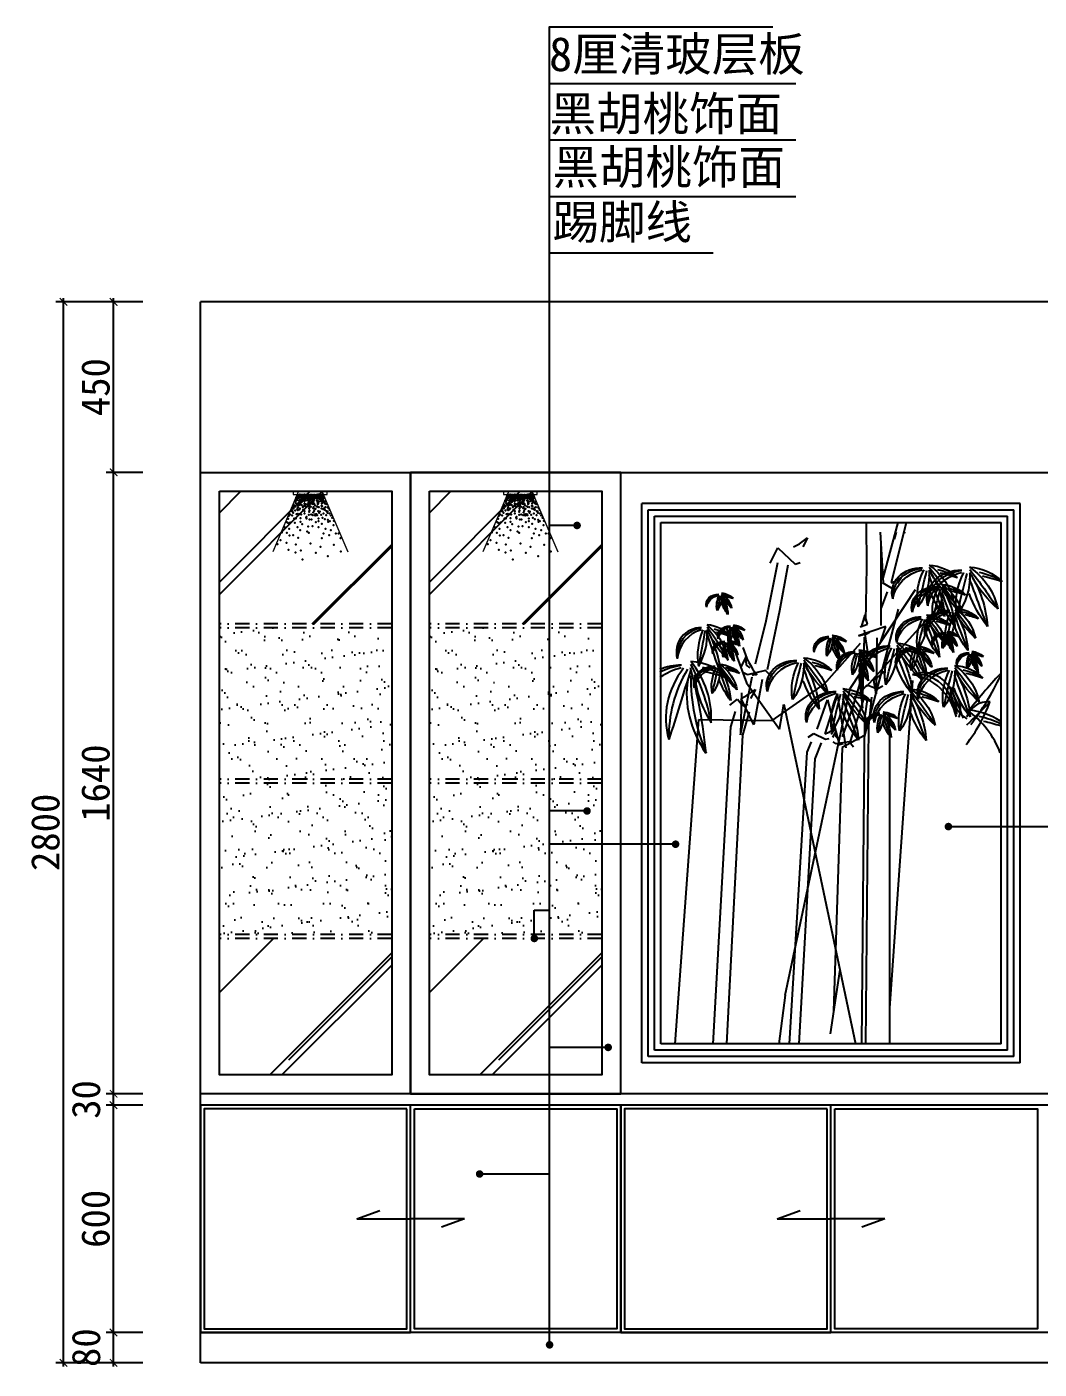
# Model space of a CAD drawing. Header units: millimetres. Extents: x 71641 to 191108, y -23091 to 29972.
# Drawn here: x 168428 to 171101, y -14050 to -10507 of the extents above; entities that cross this region are included whole.
import ezdxf

# ---------------------------------------------------------------- set-up
doc = ezdxf.new("R2010")
doc.units = ezdxf.units.MM
doc.linetypes.add('DASHDOT2', pattern=[0.5, 0.25, -0.125, 0, -0.125])
doc.layers.add('1', color=1, linetype='Continuous')
doc.layers.add('Q', color=1, linetype='Continuous')
doc.layers.add('8', color=8, linetype='Continuous', lineweight=0)
doc.styles.add('30', font='SimSun.ttf', dxfattribs={"height": 75})
doc.dimstyles.new('30', dxfattribs={"dimscale": 0, "dimtxt": 90, "dimasz": 20, "dimexe": 20, "dimexo": 20, "dimgap": 10, "dimtad": 1, "dimdec": 0, "dimzin": 0, "dimdsep": 46, "dimtxsty": '30', "dimblk": 'ARCHTICK', "dimcen": 20, "dimdle": 10, "dimclrd": 8, "dimclre": 8, "dimclrt": 2, "dimadec": 0, "dimazin": 0, "dimtfac": 1, "dimtdec": 0, "dimtmove": 2, "dimatfit": 3, "dimldrblk": 'DOT', "dimfxl": 0, "dimtolj": 2, "dimtzin": 0, "dimlwd": -1, "dimarcsym": 0})

# ---------------------------------------------------------------- blocks, each defined once
blk = doc.blocks.new('_ARCHTICK')
at = {"color": 0, "linetype": 'ByBlock', "const_width": 0.15}
blk.add_lwpolyline([(-0.5, -0.5), (0.5, 0.5)], dxfattribs=at)
blk = doc.blocks.new('DOT')
at = {"color": 0, "linetype": 'ByBlock'}
blk.add_line((-0.5, 0), (-1, 0), dxfattribs=at)
at = {"color": 0, "linetype": 'ByBlock', "const_width": 0.5}
blk.add_lwpolyline([(-0.25, 0, 1), (0.25, 0, 1)], format="xyb", close=True, dxfattribs=at)
blk = doc.blocks.new('A$C7AC949A3')
at = {"layer": '1', "color": 0}
for centre, radius, start, end in [((39.3, 23.3), 52.5, 93.4904, 138.353), ((92.3, 5.6), 89.9, 128.6974, 168.9592), ((41.8, -2.1), 73.4, 102.9276, 124.7383), ((60, -96.3), 165.5, 103.3854, 111.1322), ((517.6, -270.9), 591.6, 144.5235, 150.235), ((-115.5, 139.8), 167.4, 315.6415, 332.1153), ((177.6, -12.2), 163, 150.2148, 175.6908), ((-2365.8, 850.5), 2528.1, 340.344, 341.8028), ((131.3, 61.9), 95.7, 177.0626, 210.3654), ((-1257.9, -201.9), 1324.3, 9.3619, 11.7337), ((-46.7, 29.8), 97, 350.3733, 23.4425), ((45.4, 34.5), 37, 345.1797, 91.4999), ((29.3, 18.9), 52, 6.592, 72.9106), ((38.6, 28.9), 42.5, 354.517, 80.7904), ((-114.6, 90.6), 158.2, 325.0876, 342.034)]:
    blk.add_arc(centre, radius, start, end, dxfattribs=at)
blk = doc.blocks.new('*D404')
at = {"color": 8, "lineweight": -2}
for p, q in [((168734.4, -11683), (168636.9, -11683)), ((168734.4, -13323), (168636.9, -13323))]:
    blk.add_line(p, q, dxfattribs=at)
at = {"color": 8}
blk.add_line((168656.9, -13333), (168656.9, -11673), dxfattribs=at)
at = {"layer": 'Defpoints', "color": 0}
for p in [(168656.9, -11683), (168754.4, -11683), (168754.4, -13323)]:
    blk.add_point(p, dxfattribs=at)
at = {"color": 8, "xscale": 20, "yscale": 20, "zscale": 20}
for p, rotation in [((168656.9, -11683), 90), ((168656.9, -13323), 270)]:
    blk.add_blockref('_ARCHTICK', p, dxfattribs=dict(at, rotation=rotation))
at = {"color": 2, "insert": (168609.4, -12503), "char_height": 75, "attachment_point": 5, "rotation": 90, "style": '30'}
blk.add_mtext('\\A2;1640', dxfattribs=at)
blk = doc.blocks.new('_Dot')
at = {"color": 0, "linetype": 'ByBlock', "lineweight": -2}
blk.add_line((-0.5, 0), (-1, 0), dxfattribs=at)
at = {"color": 0, "linetype": 'ByBlock', "const_width": 0.5}
blk.add_lwpolyline([(-0.25, 0, 1), (0.25, 0, 1)], format="xyb", close=True, dxfattribs=at)
blk = doc.blocks.new('*D406')
at = {"color": 8}
blk.add_line((168524.5, -14043), (168524.5, -11223), dxfattribs=at)
at = {"color": 8, "lineweight": -2}
for p, q in [((168734.4, -11233), (168504.5, -11233)), ((168734.4, -14033), (168504.5, -14033))]:
    blk.add_line(p, q, dxfattribs=at)
at = {"layer": 'Defpoints', "color": 0}
for p in [(168524.5, -11233), (168754.4, -11233), (168754.4, -14033)]:
    blk.add_point(p, dxfattribs=at)
at = {"color": 8, "xscale": 20, "yscale": 20, "zscale": 20}
for p, rotation in [((168524.5, -11233), 90), ((168524.5, -14033), 270)]:
    blk.add_blockref('_ARCHTICK', p, dxfattribs=dict(at, rotation=rotation))
at = {"color": 2, "insert": (168477, -12633), "char_height": 75, "attachment_point": 5, "rotation": 90, "style": '30'}
blk.add_mtext('\\A2;2800', dxfattribs=at)
blk = doc.blocks.new('*D403')
at = {"color": 8}
blk.add_line((168656.9, -13363), (168656.9, -13313), dxfattribs=at)
at = {"color": 8, "lineweight": -2}
for p, q in [((168734.4, -13323), (168636.9, -13323)), ((168734.4, -13353), (168636.9, -13353))]:
    blk.add_line(p, q, dxfattribs=at)
at = {"layer": 'Defpoints', "color": 0}
for p in [(168656.9, -13323), (168754.4, -13323), (168754.4, -13353)]:
    blk.add_point(p, dxfattribs=at)
at = {"color": 8, "xscale": 20, "yscale": 20, "zscale": 20}
for p, rotation in [((168656.9, -13323), 90), ((168656.9, -13353), 270)]:
    blk.add_blockref('_ARCHTICK', p, dxfattribs=dict(at, rotation=rotation))
at = {"color": 2, "insert": (168584.4, -13338), "char_height": 75, "attachment_point": 5, "rotation": 90, "style": '30'}
blk.add_mtext('\\A2;30', dxfattribs=at)
blk = doc.blocks.new('*D401')
at = {"color": 8, "lineweight": -2}
for p, q in [((168734.4, -13953), (168636.9, -13953)), ((168734.4, -14033), (168636.9, -14033))]:
    blk.add_line(p, q, dxfattribs=at)
at = {"color": 8}
blk.add_line((168656.9, -14043), (168656.9, -13943), dxfattribs=at)
at = {"layer": 'Defpoints', "color": 0}
for p in [(168656.9, -13953), (168754.4, -13953), (168754.4, -14033)]:
    blk.add_point(p, dxfattribs=at)
at = {"color": 8, "xscale": 20, "yscale": 20, "zscale": 20}
for p, rotation in [((168656.9, -13953), 90), ((168656.9, -14033), 270)]:
    blk.add_blockref('_ARCHTICK', p, dxfattribs=dict(at, rotation=rotation))
at = {"color": 2, "insert": (168584.4, -13993), "char_height": 75, "attachment_point": 5, "rotation": 90, "style": '30'}
blk.add_mtext('\\A2;80', dxfattribs=at)
blk = doc.blocks.new('*D402')
at = {"color": 8, "lineweight": -2}
for p, q in [((168734.4, -13353), (168636.9, -13353)), ((168734.4, -13953), (168636.9, -13953))]:
    blk.add_line(p, q, dxfattribs=at)
at = {"color": 8}
blk.add_line((168656.9, -13963), (168656.9, -13343), dxfattribs=at)
at = {"layer": 'Defpoints', "color": 0}
for p in [(168656.9, -13353), (168754.4, -13353), (168754.4, -13953)]:
    blk.add_point(p, dxfattribs=at)
at = {"color": 8, "xscale": 20, "yscale": 20, "zscale": 20}
for p, rotation in [((168656.9, -13353), 90), ((168656.9, -13953), 270)]:
    blk.add_blockref('_ARCHTICK', p, dxfattribs=dict(at, rotation=rotation))
at = {"color": 2, "insert": (168609.4, -13653), "char_height": 75, "attachment_point": 5, "rotation": 90, "style": '30'}
blk.add_mtext('\\A2;600', dxfattribs=at)
blk = doc.blocks.new('*D405')
at = {"color": 8}
blk.add_line((168656.9, -11693), (168656.9, -11223), dxfattribs=at)
at = {"color": 8, "lineweight": -2}
for p, q in [((168734.4, -11233), (168636.9, -11233)), ((168734.4, -11683), (168636.9, -11683))]:
    blk.add_line(p, q, dxfattribs=at)
at = {"layer": 'Defpoints', "color": 0}
for p in [(168656.9, -11233), (168754.4, -11233), (168754.4, -11683)]:
    blk.add_point(p, dxfattribs=at)
at = {"color": 8, "xscale": 20, "yscale": 20, "zscale": 20}
for p, rotation in [((168656.9, -11233), 90), ((168656.9, -11683), 270)]:
    blk.add_blockref('_ARCHTICK', p, dxfattribs=dict(at, rotation=rotation))
at = {"color": 2, "insert": (168609.4, -11458), "char_height": 75, "attachment_point": 5, "rotation": 90, "style": '30'}
blk.add_mtext('\\A2;450', dxfattribs=at)

msp = doc.modelspace()

# ---------------------------------------------------------------- hatches: boundary and pattern name
h = msp.add_hatch()
h.set_pattern_fill('AR-RROOF', color=8, scale=15, angle=45, style=0)
h.set_pattern_definition([(45, (7711.26, -8675.75), (323.2892, 862.1046), [5715, -762, 1905, -381]), (45, (7934.87, -8182.74), (-627.7199, 88.9045), [1143, -125.73, 2286, -285.75]), (45, (7616.97, -8312.05), (1220.4168, 1581.4231), [3048, -533.4, 1524, -381])])
h.paths.add_polyline_path([(169391.2, -12083), (169391.2, -11733), (168936.2, -11733), (168936.2, -12083)])
h.paths.add_polyline_path([(168936.2, -12913), (168936.2, -13273), (169391.2, -13273), (169391.2, -12913)])
h = msp.add_hatch()
h.set_pattern_fill('AR-RROOF', color=8, scale=15, angle=45, style=0)
h.set_pattern_definition([(45, (8266.26, -8675.75), (323.2892, 862.1046), [5715, -762, 1905, -381]), (45, (8489.87, -8182.74), (-627.7199, 88.9045), [1143, -125.73, 2286, -285.75]), (45, (8171.97, -8312.05), (1220.4168, 1581.4231), [3048, -533.4, 1524, -381])])
h.paths.add_polyline_path([(169946.2, -12083), (169946.2, -11733), (169491.2, -11733), (169491.2, -12083)])
h.paths.add_polyline_path([(169491.2, -12913), (169491.2, -13273), (169946.2, -13273), (169946.2, -12913)])
h = msp.add_hatch()
h.set_pattern_fill('AR-SAND', color=8, scale=1.5, style=0)
h.set_pattern_definition([(37.5, (7711.26, -8675.75), (-2.400047, 73.411986), [0, -57.912, 0, -64.77, 0, -61.9125]), (7.5, (7711.26, -8675.75), (67.42849, 107.523765), [0, -31.242, 0, -52.197, 0, -20.0025]), (327.5, (7664.4, -8675.75), (118.648856, 0.215578), [0, -19.05, 0, -68.58, 0, -89.535]), (317.5, (7664.4, -8675.75), (114.53347, 33.4394), [0, -9.525, 0, -44.958, 0, -51.435])])
h.paths.add_polyline_path([(169391.2, -12493), (169391.2, -12093), (168936.2, -12093), (168936.2, -12493)])
h.paths.add_polyline_path([(168936.2, -12503), (168936.2, -12903), (169391.2, -12903), (169391.2, -12503)])
h = msp.add_hatch()
h.set_pattern_fill('AR-SAND', color=8, scale=1.5, style=0)
h.set_pattern_definition([(37.5, (8266.26, -8675.75), (-2.400047, 73.411986), [0, -57.912, 0, -64.77, 0, -61.9125]), (7.5, (8266.26, -8675.75), (67.42849, 107.523765), [0, -31.242, 0, -52.197, 0, -20.0025]), (327.5, (8219.4, -8675.75), (118.648856, 0.215578), [0, -19.05, 0, -68.58, 0, -89.535]), (317.5, (8219.4, -8675.75), (114.53347, 33.4394), [0, -9.525, 0, -44.958, 0, -51.435])])
h.paths.add_polyline_path([(169946.2, -12493), (169946.2, -12093), (169491.2, -12093), (169491.2, -12493)])
h.paths.add_polyline_path([(169491.2, -12503), (169491.2, -12903), (169946.2, -12903), (169946.2, -12503)])

# ---------------------------------------------------------------- linework, layer by layer
for p, q in [((172716.2, -11233), (168886.2, -11233)), ((168886.2, -14033), (168886.2, -11233)), ((168886.2, -11683), (172716.2, -11683)), ((172716.2, -14033), (168886.2, -14033))]:
    msp.add_line(p, q)
at = {"color": 3}
for p, q in [((169441.2, -13323), (169441.2, -11683)), ((169441.2, -13323), (169441.2, -11683)), ((171050.7, -11765), (170051.7, -11765)), ((170051.7, -13241), (170051.7, -11765)), ((171050.7, -13241), (171050.7, -11765)), ((170101.8, -11815.1), (171000.6, -11815.1)), ((170101.8, -13190.9), (170101.8, -11815.1)), ((171000.6, -13190.9), (171000.6, -11815.1)), ((171000.6, -13190.9), (170101.8, -13190.9)), ((171050.7, -13241), (170051.7, -13241)), ((172216.2, -13323), (168886.2, -13323)), ((172216.2, -13353), (168886.2, -13353)), ((169441.2, -13953), (169441.2, -13353)), ((169996.2, -13953), (169996.2, -13353)), ((170551.2, -13953), (170551.2, -13353)), ((172216.2, -13953), (168886.2, -13953))]:
    msp.add_line(p, q, dxfattribs=at)
at = {"color": 8}
for p, q in [((170068.2, -11781.5), (171033.9, -11781.5)), ((170068.2, -13224.5), (170068.2, -11781.5)), ((171033.9, -13224.5), (171033.9, -11781.5)), ((170085, -11798.3), (171017.1, -11798.3)), ((170085, -13207.7), (170085, -11798.3)), ((171017.1, -13207.7), (171017.1, -11798.3)), ((171017.1, -13207.7), (170085, -13207.7)), ((171033.9, -13224.5), (170068.2, -13224.5))]:
    msp.add_line(p, q, dxfattribs=at)
at = {"color": 4, "linetype": 'DASHDOT2', "ltscale": 150}
for p, q in [((169391.2, -12083), (168936.2, -12083)), ((169391.2, -12093), (168936.2, -12093)), ((169946.2, -12083), (169491.2, -12083)), ((169946.2, -12093), (169491.2, -12093)), ((169391.2, -12493), (168936.2, -12493)), ((169391.2, -12503), (168936.2, -12503)), ((169946.2, -12493), (169491.2, -12493)), ((169946.2, -12503), (169491.2, -12503)), ((169391.2, -12903), (168936.2, -12903)), ((169391.2, -12913), (168936.2, -12913)), ((169946.2, -12903), (169491.2, -12903)), ((169946.2, -12913), (169491.2, -12913))]:
    msp.add_line(p, q, dxfattribs=at)
at = {"color": 30}
for p, q in [((169299.4, -13653), (169359.9, -13630.8)), ((170409.4, -13653), (170469.9, -13630.8)), ((169299.4, -13653), (169441.2, -13653)), ((169583.1, -13653), (169441.2, -13653)), ((169583.1, -13653), (169522.5, -13675.2)), ((170409.4, -13653), (170551.2, -13653)), ((170693.1, -13653), (170551.2, -13653)), ((170693.1, -13653), (170632.5, -13675.2))]:
    msp.add_line(p, q, dxfattribs=at)
at = {"color": 8}
for points in [[(169808.2, -10656.3), (169808.2, -10507.1), (170398.1, -10507.1)], [(169808.2, -10805.5), (169808.2, -10656.3), (170458.3, -10656.3)], [(169808.2, -10954.7), (169808.2, -10805.5), (170458.3, -10805.5)], [(169808.2, -11103.9), (169808.2, -10954.7), (170458.3, -10954.7)]]:
    msp.add_lwpolyline(points, dxfattribs=at)
at = {"color": 3}
for points in [[(168886.2, -11683), (169441.2, -11683), (169441.2, -13323), (168886.2, -13323)], [(168886.2, -11683), (169441.2, -11683), (169441.2, -13323), (168886.2, -13323)], [(169996.2, -11683), (169441.2, -11683), (169441.2, -13323), (169996.2, -13323)], [(168936.2, -11733), (169391.2, -11733), (169391.2, -13273), (168936.2, -13273)], [(169491.2, -11733), (169946.2, -11733), (169946.2, -13273), (169491.2, -13273)], [(169441.2, -13353), (168886.2, -13353), (168886.2, -13953), (169441.2, -13953)], [(170551.2, -13353), (169996.2, -13353), (169996.2, -13953), (170551.2, -13953)]]:
    msp.add_lwpolyline(points, close=True, dxfattribs=at)
at = {"color": 8}
for points in [[(169431.2, -13363), (168896.2, -13363), (168896.2, -13943), (169431.2, -13943)], [(169451.2, -13363), (169986.2, -13363), (169986.2, -13943), (169451.2, -13943)], [(170541.2, -13363), (170006.2, -13363), (170006.2, -13943), (170541.2, -13943)], [(170561.2, -13363), (171096.2, -13363), (171096.2, -13943), (170561.2, -13943)]]:
    msp.add_lwpolyline(points, close=True, dxfattribs=at)
at = {"layer": '1', "color": 6}
for p, q in [((170646.2, -11933.4), (170644.9, -11815.1)), ((170689.5, -11962.1), (170728.7, -11815.1)), ((170750.2, -11815.1), (170709.9, -11974.9)), ((170467.8, -11871.2), (170489.7, -11855.8)), ((170489.7, -11855.8), (170476.6, -11879.9)), ((170680.8, -11841.1), (170689.2, -11975.4)), ((170719, -11859.4), (170724.5, -11841.1)), ((170745.8, -11841.1), (170745.2, -11843.3)), ((170391, -11922.7), (170410.8, -11882.1)), ((170410.8, -11882.1), (170456.8, -11924.9)), ((170452.5, -11879.9), (170467.8, -11871.2)), ((170682.9, -11874.6), (170682.6, -12087.4)), ((170380.4, -12074.6), (170411.1, -11921.2)), ((170437.4, -11927.7), (170415.4, -12048.3)), ((170456.8, -11924.9), (170470, -11920.5)), ((170643.1, -12075.7), (170646.2, -11933.4)), ((170686.6, -11973.9), (170711.7, -11988.9)), ((170709.9, -11974.9), (170721.2, -11969.7)), ((170721.2, -11969.7), (170737.5, -11960.5)), ((170737.5, -11960.5), (170726.7, -11976.4)), ((170601.9, -12253.5), (170774.4, -11992.4)), ((170700, -11998.6), (170683.7, -12040.2)), ((170711.7, -11988.9), (170721.2, -11986.7)), ((170728.6, -12043.9), (170640, -12377.4)), ((170839.8, -12032.6), (170644.4, -12249)), ((170683.7, -12040.2), (170682.6, -12043.7)), ((170351.8, -12188.6), (170380.4, -12074.6)), ((170415.4, -12048.3), (170382.5, -12203.9)), ((170640.5, -12059.2), (170630.9, -12091.6)), ((170647.6, -12084), (170640.5, -12059.2)), ((170272.9, -12087.7), (170328.2, -12238.3)), ((170696.2, -12089.6), (170624.2, -12114.1)), ((170624.2, -12114.1), (170639.7, -12109.6)), ((170628.3, -12090.2), (170647.6, -12084)), ((170638.6, -12112.5), (170653.2, -12104.6)), ((170650.1, -12167.8), (170639.9, -12099.3)), ((170682.8, -12129.7), (170696.2, -12089.6)), ((170533.2, -12242.1), (170629.2, -12133.5)), ((170634.9, -12305.4), (170639.5, -12117.7)), ((170672, -12120), (170670.9, -12267.1)), ((170326.2, -12170.2), (170313.7, -12195.4)), ((170328.5, -12191.5), (170326.2, -12170.2)), ((170330.8, -12217.4), (170318.3, -12211.5)), ((170337.6, -12198.4), (170328.5, -12191.5)), ((170378.7, -12205.8), (170330.8, -12217.4)), ((170342.8, -12218.2), (170356, -12213.8)), ((170396.4, -12223.5), (170378.7, -12205.8)), ((170609.3, -12303.2), (170640.7, -12198.3)), ((170624.7, -12220.4), (170634.9, -12305.4)), ((170626.7, -12198), (170641.4, -12188.6)), ((170627.1, -12204.6), (170635.5, -12287.2)), ((170641.4, -12188.6), (170640.9, -12203.9)), ((170664.2, -12232.2), (170680.5, -12218.7)), ((170680.5, -12218.7), (170691.9, -12207.4)), ((170691.9, -12207.4), (170692.7, -12227.2)), ((170312.1, -12376), (170342.8, -12222.6)), ((170328.2, -12238.3), (170415, -12360.3)), ((170329.7, -12271), (170351.6, -12255.6)), ((170351.6, -12255.6), (170338.5, -12279.7)), ((170369.2, -12229.2), (170347.2, -12349.7)), ((170395.9, -12337.4), (170533.2, -12242.1)), ((170430.2, -13062.9), (170601.9, -12253.5)), ((170626.8, -12265.6), (170646.9, -12243.4)), ((170646.9, -12243.4), (170673.5, -12254.6)), ((170670.9, -12267.1), (170664.2, -12232.2)), ((170673.5, -12254.6), (170688.1, -12246.7)), ((170766.8, -12232.6), (170705.7, -13097.2)), ((170284.4, -12297.3), (170304.2, -12281.9)), ((170304.2, -12281.9), (170318.7, -12299.5)), ((170315.1, -12264.4), (170312.1, -12376)), ((170314.3, -12279.7), (170329.7, -12271)), ((170347.2, -12349.7), (170314.3, -12279.7)), ((170514.6, -12360.7), (170542, -12283.2)), ((170568.1, -12267.1), (170535, -12373.4)), ((170542, -12283.2), (170573.4, -12403.9)), ((170591.3, -12410.2), (170568.1, -12267.1)), ((170635.5, -12287.2), (170602.3, -12393.5)), ((170641.1, -12332.6), (170647.3, -12282.1)), ((170658.5, -12276), (170650.4, -12352.1)), ((170286.6, -12354.3), (170299, -12313.7)), ((170334.9, -12314.8), (170317.3, -12376.2)), ((170318.7, -12299.5), (170331.9, -12295.1)), ((170415, -12360.3), (170426.4, -12294.7)), ((170426.4, -12294.7), (170615.7, -13190.9)), ((170581.9, -12380.8), (170609.3, -12303.2)), ((170139.6, -13190.9), (170202.4, -12334.8)), ((170202.4, -12334.8), (170395.9, -12337.4)), ((170240.3, -13190.9), (170286.6, -12354.3)), ((170546.3, -12368.3), (170562.6, -12359.1)), ((170562.6, -12359.1), (170551.8, -12375)), ((170632.6, -13190.9), (170641.1, -12332.6)), ((170650.4, -12352.1), (170642.3, -13190.9)), ((170317.3, -12376.2), (170275.5, -13190.9)), ((170488.8, -12421.5), (170500.1, -12394)), ((170491.1, -12381.6), (170505.8, -12372.2)), ((170505.8, -12372.2), (170536.8, -12387.5)), ((170525.1, -12397.2), (170508.8, -12438.8)), ((170535, -12373.4), (170546.3, -12368.3)), ((170536.8, -12387.5), (170546.2, -12385.3)), ((170565.3, -12366.3), (170554.9, -12383)), ((170565.4, -12399.5), (170557.1, -12394.5)), ((170565.4, -12381.3), (170565.3, -12366.3)), ((170571.4, -12386.7), (170565.4, -12381.3)), ((170599.5, -12394.5), (170565.4, -12399.5)), ((170573.7, -12400.8), (170583.2, -12398.6)), ((170640, -12377.4), (170580.9, -12409.1)), ((170610.7, -12408), (170599.5, -12394.5)), ((170705.7, -12377.7), (170705.7, -13190.9)), ((170442.1, -13190.9), (170488.8, -12421.5)), ((170580.9, -12409.1), (170558, -13104.8)), ((170508.8, -12438.8), (170466.8, -13190.9)), ((170574.3, -12994.9), (170549.1, -13164.9)), ((170430.2, -13062.9), (170413.5, -13190.9))]:
    msp.add_line(p, q, dxfattribs=at)
for centre, radius, start, end in [((170207.6, -12157.9), 64.7, 88.5001, 194.8203), ((170219.4, -12167.7), 74.5, 99.2096, 185.483), ((170235.8, -12185.2), 91.1, 107.0894, 173.408), ((170368.8, -12166.1), 169.9, 156.5575, 189.6267), ((172490, -12571.9), 2319.3, 168.2663, 170.6381), ((170057, -12109.9), 167.6, 329.6346, 2.9374), ((170218.3, -12177.4), 92, 41.647, 86.5096), ((170125.5, -12208.5), 157.4, 11.0408, 51.3026), ((169976.1, -12239.6), 285.5, 4.3092, 29.7852), ((174430.2, -10728.9), 4427.4, 198.1972, 199.656), ((169380.6, -12692.7), 1036.1, 29.765, 35.4765), ((170489.3, -11973.5), 293.2, 207.8847, 224.3585), ((170213.8, -12222), 128.6, 55.2617, 77.0724), ((170181.9, -12387), 289.8, 68.8678, 76.6146), ((170582, -12059.7), 277.1, 197.966, 214.9124)]:
    msp.add_arc(centre, radius, start, end, dxfattribs=at)
for centre, major_axis, ratio, start_param, end_param in [((170168.9, -12312.7), (-153.2, 3.1), 0.857143, 3.86847, 4.65147), ((169984.4, -12324.3), (-247.3, 45.3), 0.936538, 3.251549, 3.982952), ((170151.6, -12284.5), (-107.8, 2.2), 0.857143, 4.686212, 5.232696), ((170171, -12298.8), (-124.1, 2.5), 0.857143, -1.410059, -0.941143), ((170197.8, -12324.4), (-151.8, 3.1), 0.857143, -1.27253, -0.850834), ((170410.3, -12335.7), (-295.1, 12.2), 0.827894, -0.538788, 0.265381), ((173936.1, -12991.1), (-3807.9, 671.4), 0.290305, -0.109951, 0.060759), ((197092.6, -20765.3), (9410.3, 26626.3), 1, 1.602521, 1.609346), ((169742.5, -12344.4), (-185.6, 780.9), 0.573458, 4.476083, 4.762261), ((177472.3, -11772.8), (7290.5, 481.5), 0.267715, 3.123499, 3.229524), ((169247.4, -12638.6), (951.6, 411.7), 0.728391, -0.161781, 0.054045), ((170675.5, -12194.7), (-486.3, 10), 0.744234, 0.09133, 0.45226), ((170160.1, -12376.1), (-214.1, 4.4), 0.857143, 4.106092, 4.48676), ((170102.2, -12610.6), (-482.8, 9.9), 0.857143, 4.343563, 4.478769), ((170788.7, -12323.7), (23, 110.1), 0.836551, -1.372194, 0.483444), ((170771.1, -12345.5), (28.7, 126.5), 0.837469, -1.200702, 0.305054), ((170750.9, -12378.2), (8.1, 161.1), 0.855743, -1.213979, -0.056502), ((172149.2, -13573.5), (-808.1, 1614.6), 0.815032, 0.290023, 0.380153), ((170586.4, -11955.6), (90.6, 581.5), 0.808616, 4.10351, 4.368297), ((170645.4, -12304.2), (-472.6, 73.1), 0.704901, -0.002436, 0.574852), ((170601.9, -12378.6), (287.4, 94.7), 0.479855, -0.301423, 0.275743), ((171134.2, -12149.7), (253.6, 153.7), 0.554624, 2.814617, 3.39586), ((167142.4, -14007.8), (3721.4, 1763.9), 0.520499, -0.044603, -0.003207), ((170555, -12064.1), (-258.7, 420.9), 0.854967, 3.44137, 3.73714), ((171192.9, -12728.2), (-256.9, 431.5), 0.333772, -0.209996, 0.234643), ((165747.9, -6545.7), (-5129, 5833.4), 0.439607, 3.154514, 3.179974), ((170897, -12450), (-164.2, 3.4), 0.857143, 4.06373, 4.65147), ((170730.4, -12494.1), (-280.9, 5.7), 0.857143, 3.463013, 4.036992), ((170887.6, -12518), (-229.4, 4.7), 0.857143, 4.225403, 4.48676), ((170825.6, -12769.2), (-517.2, 10.6), 0.857143, 4.389055, 4.478769)]:
    msp.add_ellipse(centre, major_axis=major_axis, ratio=ratio, start_param=start_param, end_param=end_param, dxfattribs=at)
at = {"layer": '8'}
for p, q in [((169145.6, -11733), (169077.2, -11892.7)), ((169206.7, -11733), (169275.2, -11892.7)), ((169700.6, -11733), (169632.2, -11892.7)), ((169761.7, -11733), (169830.2, -11892.7))]:
    msp.add_line(p, q, dxfattribs=at)
for points in [[(169220.6, -11733), (169131.2, -11733), (169131.2, -11741.2), (169220.6, -11741.2)], [(169775.6, -11733), (169686.2, -11733), (169686.2, -11741.2), (169775.6, -11741.2)]]:
    msp.add_lwpolyline(points, close=True, dxfattribs=at)
at = {"layer": 'Q', "color": 5}
for p in [(169136, -11756.8), (169137.5, -11759.5), (169137.7, -11753.3), (169137.8, -11754.4), (169138.3, -11752.9), (169139.1, -11749.5), (169139.2, -11751.1), (169140.4, -11756), (169140.6, -11747.5), (169140.6, -11751.7), (169141.3, -11749.5), (169141.4, -11744.2), (169142.1, -11741.6), (169142.6, -11743.2), (169142.9, -11752.2), (169143.1, -11746.8), (169143.8, -11741.9), (169143.8, -11744.4), (169143.8, -11745.3), (169143.8, -11749.4), (169145.1, -11750.3), (169146.1, -11757.3), (169146.2, -11744.1), (169146.3, -11746.9), (169146.6, -11741.9), (169147.4, -11743.3), (169147.6, -11746.4), (169148.2, -11756.7), (169148.6, -11745.6), (169148.6, -11755.1), (169148.9, -11741.5), (169148.9, -11750), (169149.1, -11741.6), (169149.1, -11755.7), (169149.2, -11744.3), (169149.2, -11760.1), (169149.9, -11746.2), (169149.9, -11758.6), (169150.5, -11742.4), (169151.8, -11750.3), (169151.9, -11741.9), (169152.4, -11760.4), (169152.7, -11743.7), (169153, -11745.6), (169153.3, -11743.8), (169153.4, -11743.1), (169153.7, -11752.2), (169153.9, -11754.8), (169154, -11742.1), (169154.3, -11760.8), (169154.6, -11742.1), (169154.9, -11747.2), (169154.9, -11748.8), (169155.3, -11742.1), (169155.3, -11744.6), (169155.3, -11752.9), (169156.3, -11743.8), (169156.5, -11757.9), (169156.7, -11752), (169156.8, -11749.7), (169156.8, -11756), (169157.2, -11742.8), (169157.2, -11746.9), (169157.5, -11743.4), (169157.6, -11742.8), (169157.6, -11748.2), (169158.4, -11742.1), (169158.7, -11744.3), (169159.1, -11743.1), (169159.4, -11754.4), (169160, -11745.6), (169160.3, -11743.7), (169160.6, -11758.6), (169161, -11741.8), (169161.3, -11753.2), (169161.4, -11754.8), (169161.4, -11756.7), (169161.9, -11745.9), (169162.4, -11745), (169162.5, -11743.7), (169162.5, -11744), (169162.5, -11750.3), (169163.2, -11757), (169164.1, -11745.3), (169164.1, -11749.1), (169164.4, -11742.1), (169165.1, -11742.1), (169165.1, -11744), (169165.1, -11748.1), (169165.1, -11749.4), (169165.1, -11751.9), (169166, -11743.7), (169166.7, -11743.1), (169167.3, -11743.7), (169167.5, -11741.8), (169167.6, -11742.1), (169167.6, -11746.5), (169168.2, -11745.6), (169168.2, -11757), (169169, -11752), (169169.5, -11742.8), (169169.9, -11748.2), (169169.9, -11755.7), (169170.1, -11742.1), (169170.1, -11744.3), (169170.1, -11746.2), (169170.5, -11750.3), (169170.8, -11754.8), (169171.1, -11745.3), (169171.9, -11742), (169172.4, -11745), (169173, -11743.7), (169173, -11751.9), (169173.3, -11753.2), (169173.6, -11742.8), (169173.6, -11745.3), (169173.7, -11759.5), (169174.3, -11744), (169174.3, -11745.9), (169174.3, -11757.3), (169174.9, -11744.6), (169175.6, -11761.4), (169175.8, -11748.1), (169176.1, -11742.3), (169176.2, -11742.8), (169176.5, -11745.3), (169176.5, -11748.8), (169176.5, -11755.7), (169177.4, -11742.4), (169177.4, -11744.3), (169177.7, -11746.2), (169178.4, -11752), (169178.6, -11742.3), (169178.7, -11746.9), (169179, -11746.2), (169179.2, -11752.3), (169179.3, -11745.3), (169179.3, -11749.1), (169179.6, -11742.8), (169180, -11743.4), (169180.6, -11744.6), (169180.6, -11747.5), (169181.2, -11742.1), (169181.3, -11759.5), (169181.9, -11743.4), (169181.9, -11755.7), (169182.2, -11745.3), (169182.2, -11745.9), (169182.2, -11758.2), (169182.5, -11742.8), (169183.1, -11750.1), (169183.4, -11742.8), (169184.1, -11745.3), (169184.1, -11746.3), (169184.1, -11760.5), (169184.7, -11743.4), (169184.7, -11760.4), (169185, -11743.4), (169186, -11742.1), (169186, -11756.7), (169186.3, -11748.4), (169186.6, -11742.8), (169186.9, -11744.3), (169186.9, -11753.5), (169187.2, -11749.7), (169187.6, -11742.1), (169187.9, -11745.3), (169187.9, -11746.5), (169187.9, -11749.1), (169188.2, -11742.1), (169189.1, -11743.1), (169190.1, -11750), (169190.4, -11743.7), (169190.4, -11747.2), (169190.7, -11750.1), (169191, -11742.8), (169191, -11744.6), (169191.4, -11744.3), (169192.9, -11742.1), (169193, -11744.3), (169193.3, -11750), (169193.6, -11757), (169194.2, -11742.4), (169194.2, -11746.2), (169194.5, -11752.9), (169195.5, -11742.1), (169195.5, -11745.3), (169195.5, -11760.4), (169195.8, -11741.5), (169195.8, -11748.1), (169196.1, -11743.7), (169196.1, -11746.2), (169196.1, -11746.9), (169196.1, -11748.4), (169196.4, -11745.9), (169196.7, -11746.2), (169196.8, -11741.5), (169196.8, -11758.6), (169197.1, -11742.1), (169197.1, -11742.8), (169197.1, -11751.9), (169197.4, -11745), (169197.7, -11760.8), (169198, -11746.9), (169199, -11744), (169199.2, -11742.6), (169199.5, -11741.6), (169199.9, -11752.9), (169200.2, -11744.6), (169200.5, -11742.1), (169201.2, -11741.5), (169201.2, -11751), (169202, -11744.1), (169202.1, -11758.9), (169202.7, -11746.2), (169203, -11741.5), (169203, -11754.8), (169203.1, -11742.6), (169203.4, -11746.2), (169203.7, -11742.4), (169203.7, -11743.7), (169204.3, -11745.6), (169204.5, -11741.5), (169205, -11747.8), (169205.3, -11742), (169205.3, -11743.5), (169205.6, -11749.4), (169205.6, -11757), (169205.9, -11748.8), (169206.2, -11745.3), (169206.3, -11746.9), (169206.5, -11750), (169206.9, -11746.5), (169206.9, -11756.3), (169207.3, -11741.5), (169207.4, -11743.4), (169207.5, -11752.9), (169207.7, -11760.5), (169208, -11742), (169208.7, -11744.3), (169208.8, -11741.3), (169208.8, -11746.3), (169209.1, -11750.7), (169209.4, -11742.8), (169210, -11741.3), (169210, -11751.9), (169210.4, -11742.5), (169210.6, -11744.3), (169211, -11757), (169211.3, -11746.3), (169211.5, -11745.7), (169212.2, -11748), (169212.6, -11748.8), (169216.5, -11759.7), (169691, -11756.8), (169692.5, -11759.5), (169692.7, -11753.3), (169692.8, -11754.4), (169693.3, -11752.9), (169694.1, -11749.5), (169694.2, -11751.1), (169695.4, -11756), (169695.6, -11747.5), (169695.6, -11751.7), (169696.3, -11749.5), (169696.4, -11744.2), (169697.1, -11741.6), (169697.6, -11743.2), (169697.9, -11752.2), (169698.1, -11746.8), (169698.8, -11741.9), (169698.8, -11744.4), (169698.8, -11745.3), (169698.8, -11749.4), (169700.1, -11750.3), (169701.1, -11757.3), (169701.2, -11744.1), (169701.3, -11746.9), (169701.6, -11741.9), (169702.4, -11743.3), (169702.6, -11746.4), (169703.2, -11756.7), (169703.6, -11745.6), (169703.6, -11755.1), (169703.9, -11741.5), (169703.9, -11750), (169704.1, -11741.6), (169704.1, -11755.7), (169704.2, -11744.3), (169704.2, -11760.1), (169704.9, -11746.2), (169704.9, -11758.6), (169705.5, -11742.4), (169706.8, -11750.3), (169706.9, -11741.9), (169707.4, -11760.4), (169707.7, -11743.7), (169708, -11745.6), (169708.3, -11743.8), (169708.4, -11743.1), (169708.7, -11752.2), (169708.9, -11754.8), (169709, -11742.1), (169709.3, -11760.8), (169709.6, -11742.1), (169709.9, -11747.2), (169709.9, -11748.8), (169710.3, -11742.1), (169710.3, -11744.6), (169710.3, -11752.9), (169711.3, -11743.8), (169711.5, -11757.9), (169711.7, -11752), (169711.8, -11749.7), (169711.8, -11756), (169712.2, -11742.8), (169712.2, -11746.9), (169712.5, -11743.4), (169712.6, -11742.8), (169712.6, -11748.2), (169713.4, -11742.1), (169713.7, -11744.3), (169714.1, -11743.1), (169714.4, -11754.4), (169715, -11745.6), (169715.3, -11743.7), (169715.6, -11758.6), (169716, -11741.8), (169716.3, -11753.2), (169716.4, -11754.8), (169716.4, -11756.7), (169716.9, -11745.9), (169717.4, -11745), (169717.5, -11743.7), (169717.5, -11744), (169717.5, -11750.3), (169718.2, -11757), (169719.1, -11745.3), (169719.1, -11749.1), (169719.4, -11742.1), (169720.1, -11742.1), (169720.1, -11744), (169720.1, -11748.1), (169720.1, -11749.4), (169720.1, -11751.9), (169721, -11743.7), (169721.7, -11743.1), (169722.3, -11743.7), (169722.5, -11741.8), (169722.6, -11742.1), (169722.6, -11746.5), (169723.2, -11745.6), (169723.2, -11757), (169724, -11752), (169724.5, -11742.8), (169724.9, -11748.2), (169724.9, -11755.7), (169725.1, -11742.1), (169725.1, -11744.3), (169725.1, -11746.2), (169725.5, -11750.3), (169725.8, -11754.8), (169726.1, -11745.3), (169726.9, -11742), (169727.4, -11745), (169728, -11743.7), (169728, -11751.9), (169728.3, -11753.2), (169728.6, -11742.8), (169728.6, -11745.3), (169728.7, -11759.5), (169729.3, -11744), (169729.3, -11745.9), (169729.3, -11757.3), (169729.9, -11744.6), (169730.6, -11761.4), (169730.8, -11748.1), (169731.1, -11742.3), (169731.2, -11742.8), (169731.5, -11745.3), (169731.5, -11748.8), (169731.5, -11755.7), (169732.4, -11742.4), (169732.4, -11744.3), (169732.7, -11746.2), (169733.4, -11752), (169733.6, -11742.3), (169733.7, -11746.9), (169734, -11746.2), (169734.2, -11752.3), (169734.3, -11745.3), (169734.3, -11749.1), (169734.6, -11742.8), (169735, -11743.4), (169735.6, -11744.6), (169735.6, -11747.5), (169736.2, -11742.1), (169736.3, -11759.5), (169736.9, -11743.4), (169736.9, -11755.7), (169737.2, -11745.3), (169737.2, -11745.9), (169737.2, -11758.2), (169737.5, -11742.8), (169738.1, -11750.1), (169738.4, -11742.8), (169739.1, -11745.3), (169739.1, -11746.3), (169739.1, -11760.5), (169739.7, -11743.4), (169739.7, -11760.4), (169740, -11743.4), (169741, -11742.1), (169741, -11756.7), (169741.3, -11748.4), (169741.6, -11742.8), (169741.9, -11744.3), (169741.9, -11753.5), (169742.2, -11749.7), (169742.6, -11742.1), (169742.9, -11745.3), (169742.9, -11746.5), (169742.9, -11749.1), (169743.2, -11742.1), (169744.1, -11743.1), (169745.1, -11750), (169745.4, -11743.7), (169745.4, -11747.2), (169745.7, -11750.1), (169746, -11742.8), (169746, -11744.6), (169746.4, -11744.3), (169747.9, -11742.1), (169748, -11744.3), (169748.3, -11750), (169748.6, -11757), (169749.2, -11742.4), (169749.2, -11746.2), (169749.5, -11752.9), (169750.5, -11742.1), (169750.5, -11745.3), (169750.5, -11760.4), (169750.8, -11741.5), (169750.8, -11748.1), (169751.1, -11743.7), (169751.1, -11746.2), (169751.1, -11746.9), (169751.1, -11748.4), (169751.4, -11745.9), (169751.7, -11746.2), (169751.8, -11741.5), (169751.8, -11758.6), (169752.1, -11742.1), (169752.1, -11742.8), (169752.1, -11751.9), (169752.4, -11745), (169752.7, -11760.8), (169753, -11746.9), (169754, -11744), (169754.2, -11742.6), (169754.5, -11741.6), (169754.9, -11752.9), (169755.2, -11744.6), (169755.5, -11742.1), (169756.2, -11741.5), (169756.2, -11751), (169757, -11744.1), (169757.1, -11758.9), (169757.7, -11746.2), (169758, -11741.5), (169758, -11754.8), (169758.1, -11742.6), (169758.4, -11746.2), (169758.7, -11742.4), (169758.7, -11743.7), (169759.3, -11745.6), (169759.5, -11741.5), (169760, -11747.8), (169760.3, -11742), (169760.3, -11743.5), (169760.6, -11749.4), (169760.6, -11757), (169760.9, -11748.8), (169761.2, -11745.3), (169761.3, -11746.9), (169761.5, -11750), (169761.9, -11746.5), (169761.9, -11756.3), (169762.3, -11741.5), (169762.4, -11743.4), (169762.5, -11752.9), (169762.7, -11760.5), (169763, -11742), (169763.7, -11744.3), (169763.8, -11741.3), (169763.8, -11746.3), (169764.1, -11750.7), (169764.4, -11742.8), (169765, -11741.3), (169765, -11751.9), (169765.4, -11742.5), (169765.6, -11744.3), (169766, -11757), (169766.3, -11746.3), (169766.5, -11745.7), (169767.2, -11748), (169767.6, -11748.8), (169771.5, -11759.7), (169120.8, -11796.3), (169122.8, -11794.1), (169125.5, -11785.1), (169129.3, -11785), (169129.9, -11777.8), (169130.3, -11773.7), (169131.2, -11789.8), (169132.1, -11778.4), (169132.2, -11767.4), (169134, -11770.4), (169136.6, -11783.8), (169136.9, -11773.4), (169138.2, -11763.9), (169139.7, -11793.4), (169142, -11780.4), (169142.5, -11766.1), (169143.2, -11765.5), (169143.2, -11792.7), (169143.5, -11775.5), (169143.5, -11783.1), (169144.2, -11771.2), (169144.8, -11766.1), (169147.7, -11781), (169148.2, -11768.9), (169148.2, -11793.4), (169149.1, -11768.9), (169149.1, -11778.4), (169149.2, -11766.1), (169151, -11767.1), (169152, -11794.4), (169153.7, -11769.9), (169156.5, -11775), (169157.5, -11781.6), (169160, -11770.9), (169161, -11764.9), (169161.3, -11791.7), (169161.4, -11766.1), (169161.4, -11785), (169162.4, -11771.8), (169164.1, -11773.6), (169164.8, -11767.1), (169168, -11772.7), (169169.9, -11768.9), (169170.5, -11763.9), (169172.4, -11771.2), (169172.8, -11795.3), (169173.3, -11787.3), (169173.6, -11773.7), (169173.7, -11778.4), (169173.9, -11783.8), (169174.6, -11769.9), (169175.2, -11766.5), (169175.5, -11765.8), (169177.9, -11773.6), (169178.4, -11794.4), (169181.3, -11766.1), (169183.1, -11796.3), (169183.8, -11777.2), (169184.1, -11766.8), (169184.1, -11788.6), (169184.7, -11774.7), (169186.3, -11784.8), (169186.9, -11766.1), (169186.9, -11779.3), (169188.8, -11770.2), (169188.8, -11793.4), (169189.7, -11779.3), (169192.9, -11796.2), (169193, -11793.7), (169194.2, -11773.1), (169194.5, -11773.7), (169194.5, -11796.3), (169196.4, -11764.2), (169196.4, -11767.1), (169197.4, -11764.2), (169197.4, -11765.5), (169197.4, -11785.4), (169199.2, -11774.6), (169200.1, -11789.7), (169201.1, -11785.9), (169204.9, -11795.3), (169205.9, -11770.9), (169206.2, -11778.5), (169206.9, -11765.5), (169207.7, -11771.8), (169210.6, -11779.9), (169211.6, -11762), (169211.6, -11791.4), (169213.4, -11776.5), (169214.3, -11782.1), (169215.1, -11764.9), (169216.7, -11775), (169218.1, -11767.1), (169218.6, -11795.8), (169219.2, -11785.7), (169221.4, -11786), (169221.9, -11789.7), (169222.7, -11774.4), (169223.7, -11776.5), (169226.8, -11782.2), (169227.3, -11791.4), (169230.8, -11796.7), (169675.8, -11796.3), (169677.8, -11794.1), (169680.5, -11785.1), (169684.3, -11785), (169684.9, -11777.8), (169685.3, -11773.7), (169686.2, -11789.8), (169687.1, -11778.4), (169687.2, -11767.4), (169689, -11770.4), (169691.6, -11783.8), (169691.9, -11773.4), (169693.2, -11763.9), (169694.7, -11793.4), (169697, -11780.4), (169697.5, -11766.1), (169698.2, -11765.5), (169698.2, -11792.7), (169698.5, -11775.5), (169698.5, -11783.1), (169699.2, -11771.2), (169699.8, -11766.1), (169702.7, -11781), (169703.2, -11768.9), (169703.2, -11793.4), (169704.1, -11768.9), (169704.1, -11778.4), (169704.2, -11766.1), (169706, -11767.1), (169707, -11794.4), (169708.7, -11769.9), (169711.5, -11775), (169712.5, -11781.6), (169715, -11770.9), (169716, -11764.9), (169716.3, -11791.7), (169716.4, -11766.1), (169716.4, -11785), (169717.4, -11771.8), (169719.1, -11773.6), (169719.8, -11767.1), (169723, -11772.7), (169724.9, -11768.9), (169725.5, -11763.9), (169727.4, -11771.2), (169727.8, -11795.3), (169728.3, -11787.3), (169728.6, -11773.7), (169728.7, -11778.4), (169728.9, -11783.8), (169729.6, -11769.9), (169730.2, -11766.5), (169730.5, -11765.8), (169732.9, -11773.6), (169733.4, -11794.4), (169736.3, -11766.1), (169738.1, -11796.3), (169738.8, -11777.2), (169739.1, -11766.8), (169739.1, -11788.6), (169739.7, -11774.7), (169741.3, -11784.8), (169741.9, -11766.1), (169741.9, -11779.3), (169743.8, -11770.2), (169743.8, -11793.4), (169744.7, -11779.3), (169747.9, -11796.2), (169748, -11793.7), (169749.2, -11773.1), (169749.5, -11773.7), (169749.5, -11796.3), (169751.4, -11764.2), (169751.4, -11767.1), (169752.4, -11764.2), (169752.4, -11765.5), (169752.4, -11785.4), (169754.2, -11774.6), (169755.1, -11789.7), (169756.1, -11785.9), (169759.9, -11795.3), (169760.9, -11770.9), (169761.2, -11778.5), (169761.9, -11765.5), (169762.7, -11771.8), (169765.6, -11779.9), (169766.6, -11762), (169766.6, -11791.4), (169768.4, -11776.5), (169769.3, -11782.1), (169770.1, -11764.9), (169771.7, -11775), (169773.1, -11767.1), (169773.6, -11795.8), (169774.2, -11785.7), (169776.4, -11786), (169776.9, -11789.7), (169777.7, -11774.4), (169778.7, -11776.5), (169781.8, -11782.2), (169782.3, -11791.4), (169785.8, -11796.7), (169107.2, -11825.7), (169109.5, -11828.4), (169114.8, -11814.1), (169117, -11816.1), (169117.5, -11805.2), (169119.3, -11797.6), (169119.9, -11818), (169120.8, -11832.1), (169123.6, -11815.1), (169128.4, -11797.2), (169134, -11804.8), (169135.6, -11816), (169137.8, -11804.8), (169142.5, -11827.4), (169150.1, -11803.8), (169150.1, -11813.2), (169154.6, -11820.1), (169165.3, -11802.5), (169166.1, -11800), (169166.1, -11804.8), (169170.8, -11826.1), (169174.6, -11807.6), (169179.4, -11807.6), (169181.9, -11825.2), (169188.8, -11797.2), (169190.7, -11814.2), (169198, -11805), (169198, -11827.6), (169198.2, -11811.4), (169207.2, -11819.2), (169208.6, -11802.9), (169214.3, -11806.6), (169216.2, -11832.1), (169222.8, -11807.9), (169223.7, -11813.2), (169227.5, -11811.4), (169234.1, -11802.9), (169237.3, -11822), (169238.3, -11811.3), (169662.2, -11825.7), (169664.5, -11828.4), (169669.8, -11814.1), (169672, -11816.1), (169672.5, -11805.2), (169674.3, -11797.6), (169674.9, -11818), (169675.8, -11832.1), (169678.6, -11815.1), (169683.4, -11797.2), (169689, -11804.8), (169690.6, -11816), (169692.8, -11804.8), (169697.5, -11827.4), (169705.1, -11803.8), (169705.1, -11813.2), (169709.6, -11820.1), (169720.3, -11802.5), (169721.1, -11800), (169721.1, -11804.8), (169725.8, -11826.1), (169729.6, -11807.6), (169734.4, -11807.6), (169736.9, -11825.2), (169743.8, -11797.2), (169745.7, -11814.2), (169753, -11805), (169753, -11827.6), (169753.2, -11811.4), (169762.2, -11819.2), (169763.6, -11802.9), (169769.3, -11806.6), (169771.2, -11832.1), (169777.8, -11807.9), (169778.7, -11813.2), (169782.5, -11811.4), (169789.1, -11802.9), (169792.3, -11822), (169793.3, -11811.3), (169097.2, -11862.3), (169101, -11841.9), (169114.1, -11842.5), (169121.8, -11850), (169131.2, -11849.1), (169144.5, -11855.5), (169149.6, -11835.9), (169168.2, -11838.7), (169172.8, -11842.5), (169206.7, -11856.6), (169211.3, -11844.1), (169225.9, -11848.5), (169230.9, -11835.6), (169243.6, -11844.3), (169250.5, -11844.1), (169255.8, -11856.6), (169652.2, -11862.3), (169656, -11841.9), (169669.1, -11842.5), (169676.8, -11850), (169686.2, -11849.1), (169699.5, -11855.5), (169704.6, -11835.9), (169723.2, -11838.7), (169727.8, -11842.5), (169761.7, -11856.6), (169766.3, -11844.1), (169780.9, -11848.5), (169785.9, -11835.6), (169798.6, -11844.3), (169805.5, -11844.1), (169810.8, -11856.6), (169089.8, -11872.2), (169113.3, -11868.8), (169118.9, -11887.7), (169136.9, -11894.3), (169137.8, -11873.6), (169151, -11889.6), (169176.5, -11870.7), (169190.7, -11895.2), (169203, -11879.2), (169238.9, -11874.5), (169256.8, -11891.5), (169644.8, -11872.2), (169668.3, -11868.8), (169673.9, -11887.7), (169691.9, -11894.3), (169692.8, -11873.6), (169706, -11889.6), (169731.5, -11870.7), (169745.7, -11895.2), (169758, -11879.2), (169793.9, -11874.5), (169811.8, -11891.5), (169155.8, -11913.1), (169222.8, -11903.7), (169710.8, -11913.1), (169777.8, -11903.7)]:
    msp.add_point(p, dxfattribs=at)

# ---------------------------------------------------------------- block references
at = {"layer": '1', "color": 6}
for p, xscale, yscale, zscale, rotation in [((170882.8, -12064.3), -2.084029032319088, 1.786310599127283, 2.084029032314127, 358.830097029891), ((171000.8, -12090.4), -2.402762884311385, 2.059511043693329, 2.402762884315111, 358.8300970297754), ((170292.1, -12058), -0.8581296015589633, 0.7355396584715598, 0.8581296015411111, 358.8300970302161), ((170904.5, -12091.6), -1.716259203079504, 1.471079316923806, 1.716259203082222, 358.8300970298674), ((170938.9, -12153.8), -1.716259203079504, 1.471079316923806, 1.716259203082222, 358.8300970298674), ((170863.6, -12171.3), -1.716259203079504, 1.471079316923806, 1.716259203082222, 358.8300970298674), ((170322.6, -12141.9), -0.8581296015589633, 0.7355396584715598, 0.8581296015411111, 358.8300970302161), ((170590.9, -12181.2), -1.042014516159544, 0.8931552995636414, 1.042014516157064, 358.830097029891), ((170887.7, -12159), -0.8581296015589633, 0.7355396584715598, 0.8581296015411111, 358.8300970302161), ((170308.2, -12181.9), -0.8581296015589633, 0.7355396584715598, 0.8581296015411111, 358.8300970302161), ((170668.7, -12233.3), -1.250417419383768, 1.071786359474438, 1.250417419388476, 358.8300970297954), ((170797.4, -12270), -2.084029032319088, 1.786310599127283, 2.084029032314127, 358.830097029891), ((170822.3, -12221.5), -1.225899430760125, 1.05077094066538, 1.225899430773016, 358.8300970296636), ((170551.3, -12309), -2.084029032319088, 1.786310599127283, 2.084029032314127, 358.830097029891), ((170952.8, -12211.9), -0.8581296015589633, 0.7355396584715598, 0.8581296015411111, 358.8300970302161), ((170308.4, -12285.3), -1.458820322607993, 1.250417419385235, 1.458820322619889, 358.830097029727), ((170950, -12329.1), -2.084029032319088, 1.786310599127283, 2.084029032314127, 358.830097029891), ((170655.1, -12390.5), -2.084029032319088, 1.786310599127283, 2.084029032314127, 358.830097029891), ((170833.9, -12391.2), -2.084029032319088, 1.786310599127283, 2.084029032314127, 358.830097029891), ((170725.5, -12383.4), -1.042014516159544, 0.8931552995636414, 1.042014516157064, 358.830097029891)]:
    msp.add_blockref('A$C7AC949A3', p, dxfattribs=dict(at, xscale=xscale, yscale=yscale, zscale=zscale, rotation=rotation))

# ---------------------------------------------------------------- texts
at = {"color": 2, "char_height": 90, "attachment_point": 1, "style": '30'}
for s, insert in [('8厘清玻层板', (169806.7, -10533.9)), ('黑胡桃饰面', (169808.2, -10691.4)), ('黑胡桃饰面', (169815.9, -10832.3)), ('踢脚线', (169815.9, -10977.1))]:
    msp.add_mtext(s, dxfattribs=dict(at, insert=insert))

# ---------------------------------------------------------------- dimensions: what is measured, and where the dimension line sits
at = {"color": 3}
dim = msp.add_aligned_dim(p1=(168754.4, -14033), p2=(168754.4, -11233), distance=229.9, dimstyle='30', override={"dimscale": 1, "dimtxt": 75, "dimldrblk": 'DOT'}, dxfattribs=at)
dim.commit()
dim.dimension.update_dxf_attribs({"geometry": '*D406', "text_midpoint": (168477, -12633)})
for base, p1, p2, picture, middle in [((168656.9, -11233), (168754.4, -11683), (168754.4, -11233), '*D405', (168609.4, -11458)), ((168656.9, -11683), (168754.4, -13323), (168754.4, -11683), '*D404', (168609.4, -12503)), ((168656.9, -13323), (168754.4, -13353), (168754.4, -13323), '*D403', (168584.4, -13338)), ((168656.9, -13353), (168754.4, -13953), (168754.4, -13353), '*D402', (168609.4, -13653)), ((168656.9, -13953), (168754.4, -14033), (168754.4, -13953), '*D401', (168584.4, -13993))]:
    dim = msp.add_linear_dim(base=base, p1=p1, p2=p2, angle=270, dimstyle='30', override={"dimscale": 1, "dimtxt": 75, "dimldrblk": 'DOT'}, dxfattribs=at)
    dim.commit()
    dim.dimension.update_dxf_attribs({"geometry": picture, "text_midpoint": middle})

# ---------------------------------------------------------------- leaders
for points in [[(169808.2, -13985.6), (169808.2, -11103.9), (170240.1, -11103.9)], [(169880.8, -11823), (169808.2, -11823)], [(169907.1, -12576.6), (169808.2, -12576.6)], [(170861.4, -12617.8), (171413.9, -12617.8)], [(170140.9, -12664.4), (169808.2, -12664.4)], [(169767.9, -12913), (169767.9, -12838.6), (169808.2, -12838.6)], [(169963, -13200.6), (169808.2, -13200.6)], [(169623.5, -13534.7), (169808.2, -13534.7)]]:
    msp.add_leader(points, dimstyle='30', override={"dimscale": 1, "dimtxt": 75, "dimtad": 0, "dimldrblk": 'DOT'}, dxfattribs=at)

doc.saveas('drawing.dxf')
